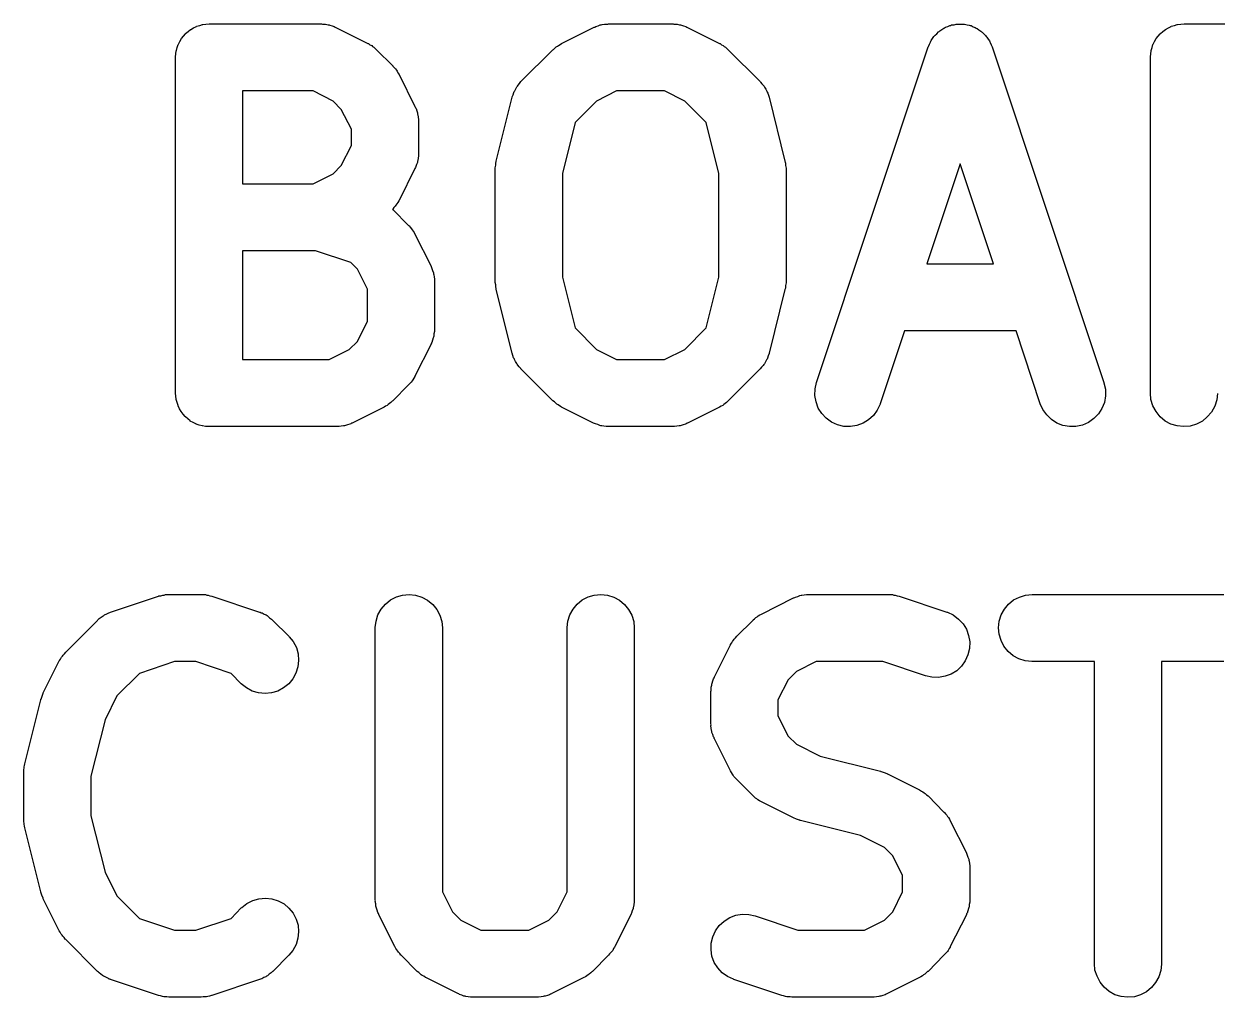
# Model space of a CAD drawing. Extents: x 74 to 212, y -170 to -83.
# Drawn here: x 200.1 to 205.43, y -109.75 to -105.4 of the extents above; entities that cross this region are included whole.
import ezdxf

# ---------------------------------------------------------------- set-up
doc = ezdxf.new("R2010")
doc.units = 0
doc.header["$MEASUREMENT"] = 0
doc.layers.add('BLACK', color=7, linetype='CONTINUOUS')

msp = doc.modelspace()

# ---------------------------------------------------------------- linework, layer by layer
at = {"layer": 'BLACK', "linetype": 'CONTINUOUS'}
for p, q in [((200.813, -105.459), (200.822, -105.448)), ((200.822, -105.447), (200.833, -105.438)), ((200.822, -105.448), (200.822, -105.447)), ((200.822, -105.447), (200.822, -105.447)), ((200.833, -105.438), (200.844, -105.429)), ((200.844, -105.429), (200.845, -105.429)), ((200.845, -105.429), (200.858, -105.422)), ((200.845, -105.429), (200.845, -105.429)), ((200.858, -105.422), (200.87, -105.416)), ((200.87, -105.416), (200.871, -105.415)), ((200.871, -105.415), (200.885, -105.411)), ((200.871, -105.415), (200.871, -105.415)), ((200.885, -105.411), (200.898, -105.407)), ((200.898, -105.407), (200.899, -105.407)), ((200.899, -105.407), (200.913, -105.406)), ((200.899, -105.407), (200.899, -105.407)), ((200.913, -105.406), (200.927, -105.404)), ((200.927, -105.404), (201.427, -105.404)), ((201.427, -105.404), (201.429, -105.404)), ((201.429, -105.404), (201.434, -105.405)), ((201.434, -105.405), (201.438, -105.405)), ((201.438, -105.405), (201.448, -105.406)), ((201.448, -105.406), (201.459, -105.408)), ((201.459, -105.408), (201.463, -105.409)), ((201.463, -105.409), (201.467, -105.41)), ((201.467, -105.41), (201.477, -105.413)), ((201.477, -105.413), (201.486, -105.416)), ((201.486, -105.416), (201.49, -105.419)), ((201.49, -105.419), (201.494, -105.42)), ((201.494, -105.42), (201.637, -105.492)), ((202.503, -105.492), (202.646, -105.42)), ((202.646, -105.42), (202.648, -105.419)), ((202.648, -105.419), (202.652, -105.418)), ((202.652, -105.418), (202.656, -105.416)), ((202.656, -105.416), (202.666, -105.413)), ((202.666, -105.413), (202.675, -105.409)), ((202.675, -105.409), (202.68, -105.408)), ((202.68, -105.408), (202.684, -105.407)), ((202.684, -105.407), (202.694, -105.406)), ((202.694, -105.406), (202.704, -105.405)), ((202.704, -105.405), (202.709, -105.405)), ((202.709, -105.405), (202.713, -105.404)), ((202.713, -105.404), (202.999, -105.404)), ((202.999, -105.404), (203.001, -105.404)), ((203.001, -105.404), (203.005, -105.405)), ((203.005, -105.405), (203.01, -105.405)), ((203.01, -105.405), (203.02, -105.406)), ((203.02, -105.406), (203.03, -105.408)), ((203.03, -105.408), (203.034, -105.409)), ((203.034, -105.409), (203.039, -105.41)), ((203.039, -105.41), (203.048, -105.413)), ((203.048, -105.413), (203.058, -105.416)), ((203.058, -105.416), (203.062, -105.419)), ((203.062, -105.419), (203.066, -105.42)), ((203.066, -105.42), (203.209, -105.492)), ((204.172, -105.455), (204.18, -105.448)), ((204.18, -105.448), (204.187, -105.44)), ((204.187, -105.44), (204.191, -105.438)), ((204.191, -105.438), (204.194, -105.435)), ((204.194, -105.435), (204.203, -105.429)), ((204.203, -105.429), (204.211, -105.423)), ((204.211, -105.423), (204.215, -105.422)), ((204.215, -105.422), (204.219, -105.419)), ((204.219, -105.419), (204.229, -105.416)), ((204.229, -105.416), (204.238, -105.412)), ((204.238, -105.412), (204.242, -105.411)), ((204.242, -105.411), (204.246, -105.409)), ((204.246, -105.409), (204.257, -105.408)), ((204.257, -105.408), (204.267, -105.405)), ((204.267, -105.405), (204.271, -105.405)), ((204.271, -105.405), (204.275, -105.405)), ((204.275, -105.405), (204.286, -105.405)), ((204.286, -105.405), (204.296, -105.405)), ((204.296, -105.405), (204.3, -105.405)), ((204.3, -105.405), (204.304, -105.406)), ((204.304, -105.406), (204.315, -105.408)), ((204.315, -105.408), (204.325, -105.41)), ((204.325, -105.41), (204.329, -105.411)), ((204.329, -105.411), (204.333, -105.412)), ((204.333, -105.412), (204.342, -105.417)), ((204.342, -105.417), (204.352, -105.42)), ((204.352, -105.42), (204.356, -105.423)), ((204.356, -105.423), (204.36, -105.424)), ((204.36, -105.424), (204.368, -105.43)), ((204.368, -105.43), (204.377, -105.436)), ((204.377, -105.436), (204.38, -105.439)), ((204.38, -105.439), (204.383, -105.441)), ((204.383, -105.441), (204.39, -105.449)), ((204.39, -105.449), (204.398, -105.456)), ((205.17, -105.459), (205.179, -105.448)), ((205.179, -105.448), (205.179, -105.447)), ((205.179, -105.447), (205.18, -105.447)), ((205.18, -105.447), (205.191, -105.438)), ((205.191, -105.438), (205.202, -105.429)), ((205.202, -105.429), (205.215, -105.422)), ((205.202, -105.429), (205.202, -105.429)), ((205.202, -105.429), (205.202, -105.429)), ((205.215, -105.422), (205.227, -105.416)), ((205.227, -105.416), (205.228, -105.415)), ((205.228, -105.415), (205.242, -105.411)), ((205.228, -105.415), (205.228, -105.415)), ((205.242, -105.411), (205.255, -105.407)), ((205.255, -105.407), (205.256, -105.407)), ((205.256, -105.407), (205.27, -105.406)), ((205.256, -105.407), (205.256, -105.407)), ((205.27, -105.406), (205.285, -105.404)), ((205.285, -105.404), (205.856, -105.404)), ((200.785, -105.51), (200.789, -105.496)), ((200.789, -105.496), (200.79, -105.495)), ((200.789, -105.496), (200.789, -105.496)), ((200.79, -105.495), (200.796, -105.483)), ((200.796, -105.483), (200.803, -105.47)), ((200.803, -105.47), (200.803, -105.47)), ((200.803, -105.47), (200.804, -105.47)), ((200.804, -105.47), (200.813, -105.459)), ((201.637, -105.492), (201.639, -105.492)), ((201.639, -105.492), (201.646, -105.497)), ((201.646, -105.497), (201.654, -105.501)), ((201.654, -105.501), (201.658, -105.505)), ((201.658, -105.505), (201.664, -105.508)), ((202.478, -105.507), (202.484, -105.504)), ((202.484, -105.504), (202.489, -105.5)), ((202.489, -105.5), (202.496, -105.496)), ((202.496, -105.496), (202.503, -105.492)), ((203.209, -105.492), (203.211, -105.492)), ((203.211, -105.492), (203.218, -105.497)), ((203.218, -105.497), (203.225, -105.501)), ((203.225, -105.501), (203.23, -105.505)), ((203.23, -105.505), (203.235, -105.508)), ((204.142, -105.507), (204.143, -105.505)), ((204.143, -105.505), (204.147, -105.495)), ((204.147, -105.495), (204.151, -105.486)), ((204.151, -105.486), (204.153, -105.482)), ((204.153, -105.482), (204.155, -105.478)), ((204.155, -105.478), (204.161, -105.47)), ((204.161, -105.47), (204.167, -105.461)), ((204.167, -105.461), (204.17, -105.458)), ((204.17, -105.458), (204.172, -105.455)), ((204.398, -105.456), (204.4, -105.46)), ((204.4, -105.46), (204.403, -105.463)), ((204.403, -105.463), (204.409, -105.472)), ((204.409, -105.472), (204.415, -105.48)), ((204.415, -105.48), (204.417, -105.484)), ((204.417, -105.484), (204.419, -105.488)), ((204.419, -105.488), (204.423, -105.497)), ((204.423, -105.497), (204.427, -105.507)), ((205.142, -105.51), (205.146, -105.496)), ((205.146, -105.496), (205.147, -105.495)), ((205.146, -105.496), (205.146, -105.496)), ((205.147, -105.495), (205.153, -105.483)), ((205.153, -105.483), (205.16, -105.47)), ((205.16, -105.47), (205.16, -105.47)), ((205.16, -105.47), (205.161, -105.47)), ((205.161, -105.47), (205.17, -105.459)), ((200.777, -105.552), (200.779, -105.538)), ((200.777, -105.553), (200.777, -105.552)), ((200.777, -105.554), (200.777, -105.553)), ((200.777, -105.553), (200.777, -105.553)), ((200.777, -105.553), (200.777, -105.553)), ((200.777, -107.054), (200.777, -105.554)), ((200.779, -105.538), (200.78, -105.524)), ((200.78, -105.524), (200.781, -105.524)), ((200.781, -105.523), (200.785, -105.51)), ((200.781, -105.524), (200.781, -105.523)), ((201.664, -105.508), (201.67, -105.514)), ((201.67, -105.514), (201.676, -105.52)), ((201.676, -105.52), (201.748, -105.591)), ((202.321, -105.662), (202.464, -105.52)), ((202.464, -105.52), (202.466, -105.518)), ((202.466, -105.518), (202.472, -105.513)), ((202.472, -105.513), (202.478, -105.507)), ((203.235, -105.508), (203.241, -105.514)), ((203.241, -105.514), (203.248, -105.52)), ((203.248, -105.52), (203.391, -105.662)), ((203.642, -107.007), (204.142, -105.507)), ((204.427, -105.507), (204.927, -107.007)), ((205.135, -105.552), (205.136, -105.538)), ((205.135, -105.553), (205.135, -105.552)), ((205.135, -105.554), (205.135, -105.553)), ((205.135, -105.553), (205.135, -105.553)), ((205.135, -105.553), (205.135, -105.553)), ((205.135, -107.054), (205.135, -105.554)), ((205.136, -105.538), (205.138, -105.524)), ((205.138, -105.523), (205.142, -105.51)), ((205.138, -105.524), (205.138, -105.523)), ((205.138, -105.524), (205.138, -105.524)), ((201.748, -105.591), (201.749, -105.593)), ((201.749, -105.593), (201.754, -105.599)), ((201.754, -105.599), (201.76, -105.605)), ((201.76, -105.605), (201.764, -105.611)), ((201.764, -105.611), (201.767, -105.615)), ((201.767, -105.615), (201.771, -105.623)), ((201.771, -105.623), (201.776, -105.63)), ((201.776, -105.63), (201.847, -105.773)), ((202.315, -105.67), (202.321, -105.662)), ((203.391, -105.662), (203.392, -105.664)), ((203.392, -105.664), (203.398, -105.672)), ((201.077, -105.704), (201.077, -106.119)), ((201.392, -105.704), (201.077, -105.704)), ((201.481, -105.749), (201.392, -105.704)), ((202.286, -105.721), (202.289, -105.711)), ((202.289, -105.711), (202.291, -105.707)), ((202.291, -105.707), (202.293, -105.703)), ((202.293, -105.703), (202.298, -105.694)), ((202.298, -105.694), (202.303, -105.685)), ((202.303, -105.685), (202.306, -105.682)), ((202.306, -105.682), (202.308, -105.678)), ((202.308, -105.678), (202.315, -105.67)), ((202.748, -105.704), (202.659, -105.749)), ((202.963, -105.704), (202.748, -105.704)), ((203.053, -105.749), (202.963, -105.704)), ((203.398, -105.672), (203.405, -105.679)), ((203.405, -105.679), (203.408, -105.683)), ((203.408, -105.683), (203.41, -105.687)), ((203.41, -105.687), (203.415, -105.696)), ((203.415, -105.696), (203.42, -105.705)), ((203.42, -105.705), (203.422, -105.709)), ((203.422, -105.709), (203.424, -105.713)), ((203.424, -105.713), (203.427, -105.723)), ((201.518, -105.786), (201.481, -105.749)), ((201.847, -105.773), (201.848, -105.775)), ((202.21, -106.018), (202.282, -105.732)), ((202.282, -105.73), (202.286, -105.721)), ((202.282, -105.732), (202.282, -105.73)), ((202.659, -105.749), (202.563, -105.845)), ((203.149, -105.845), (203.053, -105.749)), ((203.427, -105.723), (203.43, -105.732)), ((203.43, -105.732), (203.501, -106.018)), ((201.563, -105.875), (201.518, -105.786)), ((201.848, -105.775), (201.85, -105.779)), ((201.85, -105.779), (201.852, -105.783)), ((201.852, -105.783), (201.855, -105.793)), ((201.855, -105.793), (201.858, -105.802)), ((201.858, -105.802), (201.859, -105.807)), ((201.859, -105.807), (201.86, -105.811)), ((201.86, -105.811), (201.861, -105.821)), ((201.861, -105.821), (201.863, -105.831)), ((201.563, -105.947), (201.563, -105.875)), ((201.863, -105.831), (201.863, -105.836)), ((201.863, -105.836), (201.863, -105.84)), ((201.863, -105.84), (201.863, -105.983)), ((202.563, -105.845), (202.506, -106.073)), ((203.206, -106.073), (203.149, -105.845)), ((201.518, -106.037), (201.563, -105.947)), ((201.863, -105.983), (201.863, -105.985)), ((201.863, -105.985), (201.863, -105.989)), ((201.481, -106.074), (201.518, -106.037)), ((201.854, -106.032), (201.851, -106.042)), ((201.858, -106.023), (201.854, -106.032)), ((201.86, -106.014), (201.858, -106.018)), ((201.858, -106.018), (201.858, -106.023)), ((201.861, -106.004), (201.86, -106.014)), ((201.863, -105.994), (201.861, -106.004)), ((201.863, -105.989), (201.863, -105.994)), ((202.206, -106.047), (202.208, -106.035)), ((202.208, -106.035), (202.209, -106.023)), ((202.209, -106.023), (202.21, -106.021)), ((202.21, -106.021), (202.21, -106.018)), ((203.501, -106.018), (203.502, -106.02)), ((203.502, -106.02), (203.502, -106.023)), ((203.502, -106.023), (203.503, -106.025)), ((203.503, -106.025), (203.504, -106.037)), ((203.504, -106.037), (203.506, -106.049)), ((204.285, -106.029), (204.135, -106.476)), ((204.434, -106.476), (204.285, -106.029)), ((201.392, -106.119), (201.481, -106.074)), ((201.847, -106.05), (201.776, -106.193)), ((201.849, -106.046), (201.847, -106.05)), ((201.851, -106.042), (201.849, -106.046)), ((202.206, -106.05), (202.206, -106.047)), ((202.206, -106.052), (202.206, -106.05)), ((202.206, -106.054), (202.206, -106.052)), ((202.206, -106.554), (202.206, -106.054)), ((202.506, -106.073), (202.506, -106.536)), ((203.206, -106.536), (203.206, -106.073)), ((203.506, -106.049), (203.506, -106.052)), ((203.506, -106.052), (203.506, -106.054)), ((203.506, -106.054), (203.506, -106.554)), ((201.077, -106.119), (201.392, -106.119)), ((201.775, -106.195), (201.77, -106.202)), ((201.776, -106.193), (201.775, -106.195)), ((201.748, -106.232), (201.747, -106.233)), ((201.747, -106.233), (201.748, -106.234)), ((201.753, -106.225), (201.748, -106.232)), ((201.748, -106.234), (201.819, -106.305)), ((201.759, -106.219), (201.753, -106.225)), ((201.762, -106.214), (201.759, -106.219)), ((201.766, -106.209), (201.762, -106.214)), ((201.77, -106.202), (201.766, -106.209)), ((201.819, -106.305), (201.821, -106.307)), ((201.821, -106.307), (201.826, -106.313)), ((201.826, -106.313), (201.832, -106.32)), ((201.832, -106.32), (201.835, -106.325)), ((201.835, -106.325), (201.839, -106.33)), ((201.839, -106.33), (201.843, -106.337)), ((201.843, -106.337), (201.847, -106.344)), ((201.847, -106.344), (201.919, -106.487)), ((201.077, -106.419), (201.077, -106.904)), ((201.403, -106.419), (201.077, -106.419)), ((201.561, -106.471), (201.403, -106.419)), ((201.59, -106.5), (201.561, -106.471)), ((201.635, -106.59), (201.59, -106.5)), ((201.919, -106.487), (201.92, -106.489)), ((201.92, -106.489), (201.921, -106.493)), ((201.921, -106.493), (201.923, -106.497)), ((201.923, -106.497), (201.926, -106.507)), ((201.926, -106.507), (201.93, -106.517)), ((201.93, -106.517), (201.93, -106.521)), ((204.135, -106.476), (204.434, -106.476)), ((201.93, -106.521), (201.932, -106.525)), ((201.932, -106.525), (201.933, -106.535)), ((201.933, -106.535), (201.934, -106.545)), ((201.934, -106.545), (201.934, -106.55)), ((201.934, -106.55), (201.935, -106.554)), ((201.935, -106.554), (201.935, -106.769)), ((202.206, -106.557), (202.206, -106.554)), ((202.206, -106.56), (202.206, -106.557)), ((202.208, -106.571), (202.206, -106.56)), ((202.209, -106.583), (202.208, -106.571)), ((202.506, -106.536), (202.563, -106.763)), ((203.149, -106.763), (203.206, -106.536)), ((203.506, -106.562), (203.504, -106.574)), ((203.506, -106.554), (203.506, -106.556)), ((203.506, -106.556), (203.506, -106.559)), ((203.506, -106.559), (203.506, -106.562)), ((201.635, -106.733), (201.635, -106.59)), ((202.21, -106.586), (202.209, -106.583)), ((202.21, -106.589), (202.21, -106.586)), ((202.21, -106.591), (202.21, -106.589)), ((202.282, -106.876), (202.21, -106.591)), ((203.501, -106.591), (203.43, -106.876)), ((203.502, -106.588), (203.501, -106.591)), ((203.503, -106.585), (203.502, -106.588)), ((203.504, -106.574), (203.503, -106.585)), ((201.59, -106.823), (201.635, -106.733)), ((201.934, -106.779), (201.932, -106.79)), ((201.935, -106.771), (201.934, -106.775)), ((201.934, -106.775), (201.934, -106.779)), ((201.935, -106.769), (201.935, -106.771)), ((202.563, -106.763), (202.659, -106.86)), ((203.053, -106.86), (203.149, -106.763)), ((204.035, -106.776), (203.927, -107.102)), ((204.534, -106.776), (204.035, -106.776)), ((204.642, -107.102), (204.534, -106.776)), ((201.553, -106.86), (201.59, -106.823)), ((201.919, -106.836), (201.847, -106.978)), ((201.92, -106.832), (201.919, -106.836)), ((201.922, -106.828), (201.92, -106.832)), ((201.925, -106.818), (201.922, -106.828)), ((201.929, -106.808), (201.925, -106.818)), ((201.93, -106.804), (201.929, -106.808)), ((201.931, -106.8), (201.93, -106.804)), ((201.932, -106.79), (201.931, -106.8)), ((201.463, -106.904), (201.553, -106.86)), ((202.285, -106.886), (202.282, -106.876)), ((202.288, -106.896), (202.285, -106.886)), ((202.659, -106.86), (202.748, -106.904)), ((202.963, -106.904), (203.053, -106.86)), ((203.426, -106.888), (203.423, -106.898)), ((203.43, -106.878), (203.426, -106.888)), ((203.43, -106.876), (203.43, -106.878)), ((201.077, -106.904), (201.463, -106.904)), ((202.29, -106.9), (202.288, -106.896)), ((202.292, -106.904), (202.29, -106.9)), ((202.297, -106.913), (202.292, -106.904)), ((202.302, -106.922), (202.297, -106.913)), ((202.304, -106.925), (202.302, -106.922)), ((202.307, -106.929), (202.304, -106.925)), ((202.313, -106.937), (202.307, -106.929)), ((202.32, -106.945), (202.313, -106.937)), ((202.321, -106.946), (202.32, -106.945)), ((202.464, -107.089), (202.321, -106.946)), ((202.748, -106.904), (202.963, -106.904)), ((203.391, -106.946), (203.248, -107.089)), ((203.397, -106.938), (203.391, -106.946)), ((203.404, -106.931), (203.397, -106.938)), ((203.406, -106.927), (203.404, -106.931)), ((203.409, -106.923), (203.406, -106.927)), ((203.414, -106.914), (203.409, -106.923)), ((203.419, -106.906), (203.414, -106.914)), ((203.421, -106.902), (203.419, -106.906)), ((203.423, -106.898), (203.421, -106.902)), ((201.834, -107), (201.83, -107.005)), ((201.838, -106.995), (201.834, -107)), ((201.842, -106.987), (201.838, -106.995)), ((201.846, -106.98), (201.842, -106.987)), ((201.847, -106.978), (201.846, -106.98)), ((201.819, -107.017), (201.748, -107.089)), ((201.825, -107.011), (201.819, -107.017)), ((201.83, -107.005), (201.825, -107.011)), ((203.635, -107.065), (203.636, -107.035)), ((203.636, -107.035), (203.642, -107.007)), ((204.927, -107.007), (204.927, -107.009)), ((204.927, -107.009), (204.934, -107.037)), ((204.934, -107.037), (204.934, -107.067)), ((200.779, -107.068), (200.777, -107.054)), ((200.78, -107.082), (200.779, -107.068)), ((200.78, -107.083), (200.78, -107.082)), ((200.784, -107.097), (200.78, -107.083)), ((200.78, -107.083), (200.78, -107.083)), ((200.788, -107.11), (200.784, -107.097)), ((201.728, -107.105), (201.723, -107.109)), ((201.734, -107.101), (201.728, -107.105)), ((201.74, -107.096), (201.734, -107.101)), ((201.746, -107.09), (201.74, -107.096)), ((201.748, -107.089), (201.746, -107.09)), ((202.471, -107.094), (202.464, -107.089)), ((202.477, -107.1), (202.471, -107.094)), ((202.482, -107.104), (202.477, -107.1)), ((202.487, -107.107), (202.482, -107.104)), ((203.228, -107.105), (203.223, -107.109)), ((203.234, -107.101), (203.228, -107.105)), ((203.24, -107.096), (203.234, -107.101)), ((203.246, -107.09), (203.24, -107.096)), ((203.248, -107.089), (203.246, -107.09)), ((203.64, -107.093), (203.635, -107.065)), ((203.65, -107.121), (203.64, -107.093)), ((203.926, -107.104), (203.914, -107.13)), ((203.927, -107.102), (203.926, -107.104)), ((204.654, -107.128), (204.642, -107.102)), ((204.929, -107.096), (204.918, -107.123)), ((204.934, -107.067), (204.929, -107.096)), ((205.137, -107.083), (205.135, -107.054)), ((205.146, -107.111), (205.137, -107.083)), ((205.431, -107.085), (205.422, -107.113)), ((205.435, -107.056), (205.431, -107.085)), ((200.789, -107.111), (200.788, -107.11)), ((200.795, -107.124), (200.789, -107.111)), ((200.789, -107.111), (200.789, -107.111)), ((200.802, -107.136), (200.795, -107.124)), ((200.802, -107.137), (200.802, -107.136)), ((200.811, -107.148), (200.802, -107.137)), ((200.802, -107.137), (200.802, -107.137)), ((200.82, -107.159), (200.811, -107.148)), ((200.821, -107.16), (200.82, -107.159)), ((200.832, -107.169), (200.821, -107.16)), ((200.821, -107.16), (200.821, -107.16)), ((201.709, -107.117), (201.566, -107.188)), ((201.716, -107.113), (201.709, -107.117)), ((201.723, -107.109), (201.716, -107.113)), ((202.494, -107.111), (202.487, -107.107)), ((202.501, -107.116), (202.494, -107.111)), ((202.503, -107.117), (202.501, -107.116)), ((202.646, -107.188), (202.503, -107.117)), ((203.209, -107.117), (203.066, -107.188)), ((203.216, -107.113), (203.209, -107.117)), ((203.223, -107.109), (203.216, -107.113)), ((203.666, -107.146), (203.65, -107.121)), ((203.686, -107.167), (203.666, -107.146)), ((203.897, -107.154), (203.875, -107.174)), ((203.914, -107.13), (203.897, -107.154)), ((204.671, -107.152), (204.654, -107.128)), ((204.692, -107.173), (204.671, -107.152)), ((204.902, -107.147), (204.882, -107.168)), ((204.918, -107.123), (204.902, -107.147)), ((205.16, -107.137), (205.146, -107.111)), ((205.178, -107.16), (205.16, -107.137)), ((205.201, -107.179), (205.178, -107.16)), ((205.408, -107.139), (205.389, -107.161)), ((205.422, -107.113), (205.408, -107.139)), ((200.843, -107.178), (200.832, -107.169)), ((200.843, -107.179), (200.843, -107.178)), ((200.843, -107.178), (200.843, -107.178)), ((200.856, -107.185), (200.843, -107.179)), ((200.868, -107.192), (200.856, -107.185)), ((200.869, -107.192), (200.868, -107.192)), ((200.869, -107.193), (200.869, -107.192)), ((200.883, -107.197), (200.869, -107.193)), ((200.896, -107.201), (200.883, -107.197)), ((200.897, -107.201), (200.896, -107.201)), ((200.911, -107.203), (200.897, -107.201)), ((200.897, -107.201), (200.897, -107.201)), ((200.925, -107.204), (200.911, -107.203)), ((200.926, -107.204), (200.925, -107.204)), ((200.927, -107.204), (200.926, -107.204)), ((200.926, -107.204), (200.926, -107.204)), ((200.926, -107.204), (200.926, -107.204)), ((201.499, -107.204), (200.927, -107.204)), ((201.503, -107.204), (201.499, -107.204)), ((201.508, -107.204), (201.503, -107.204)), ((201.518, -107.202), (201.508, -107.204)), ((201.528, -107.201), (201.518, -107.202)), ((201.532, -107.2), (201.528, -107.201)), ((201.537, -107.199), (201.532, -107.2)), ((201.546, -107.196), (201.537, -107.199)), ((201.556, -107.193), (201.546, -107.196)), ((201.56, -107.191), (201.556, -107.193)), ((201.564, -107.189), (201.56, -107.191)), ((201.566, -107.188), (201.564, -107.189)), ((202.65, -107.19), (202.646, -107.188)), ((202.654, -107.192), (202.65, -107.19)), ((202.664, -107.195), (202.654, -107.192)), ((202.673, -107.199), (202.664, -107.195)), ((202.678, -107.2), (202.673, -107.199)), ((202.682, -107.201), (202.678, -107.2)), ((202.692, -107.202), (202.682, -107.201)), ((202.702, -107.204), (202.692, -107.202)), ((202.707, -107.204), (202.702, -107.204)), ((202.711, -107.204), (202.707, -107.204)), ((202.713, -107.204), (202.711, -107.204)), ((202.999, -107.204), (202.713, -107.204)), ((203.003, -107.204), (202.999, -107.204)), ((203.008, -107.204), (203.003, -107.204)), ((203.018, -107.202), (203.008, -107.204)), ((203.028, -107.201), (203.018, -107.202)), ((203.032, -107.2), (203.028, -107.201)), ((203.037, -107.199), (203.032, -107.2)), ((203.046, -107.196), (203.037, -107.199)), ((203.056, -107.193), (203.046, -107.196)), ((203.06, -107.191), (203.056, -107.193)), ((203.064, -107.189), (203.06, -107.191)), ((203.066, -107.188), (203.064, -107.189)), ((203.709, -107.184), (203.686, -107.167)), ((203.736, -107.196), (203.709, -107.184)), ((203.765, -107.203), (203.736, -107.196)), ((203.794, -107.204), (203.765, -107.203)), ((203.823, -107.199), (203.794, -107.204)), ((203.85, -107.189), (203.823, -107.199)), ((203.875, -107.174), (203.85, -107.189)), ((204.717, -107.188), (204.692, -107.173)), ((204.744, -107.199), (204.717, -107.188)), ((204.773, -107.204), (204.744, -107.199)), ((204.802, -107.203), (204.773, -107.204)), ((204.831, -107.197), (204.802, -107.203)), ((204.858, -107.185), (204.831, -107.197)), ((204.882, -107.168), (204.858, -107.185)), ((205.226, -107.193), (205.201, -107.179)), ((205.254, -107.201), (205.226, -107.193)), ((205.283, -107.204), (205.254, -107.201)), ((205.313, -107.202), (205.283, -107.204)), ((205.341, -107.193), (205.313, -107.202)), ((205.367, -107.18), (205.341, -107.193)), ((205.389, -107.161), (205.367, -107.18)), ((200.703, -107.961), (200.712, -107.96)), ((200.712, -107.96), (200.72, -107.957)), ((200.72, -107.957), (200.726, -107.957)), ((200.726, -107.957), (200.732, -107.955)), ((200.732, -107.955), (200.74, -107.955)), ((200.74, -107.955), (200.749, -107.954)), ((200.749, -107.954), (200.892, -107.954)), ((200.892, -107.954), (200.894, -107.954)), ((200.894, -107.954), (200.902, -107.955)), ((200.902, -107.955), (200.911, -107.955)), ((200.911, -107.955), (200.917, -107.957)), ((200.917, -107.957), (200.923, -107.958)), ((200.923, -107.958), (200.931, -107.96)), ((200.931, -107.96), (200.939, -107.962)), ((201.764, -107.965), (201.792, -107.957)), ((201.792, -107.957), (201.821, -107.954)), ((201.821, -107.954), (201.85, -107.957)), ((201.85, -107.957), (201.878, -107.966)), ((202.621, -107.965), (202.649, -107.957)), ((202.649, -107.957), (202.678, -107.954)), ((202.678, -107.954), (202.708, -107.957)), ((202.708, -107.957), (202.736, -107.966)), ((203.559, -107.963), (203.568, -107.959)), ((203.568, -107.959), (203.573, -107.958)), ((203.573, -107.958), (203.577, -107.957)), ((203.577, -107.957), (203.587, -107.956)), ((203.587, -107.956), (203.597, -107.955)), ((203.597, -107.955), (203.602, -107.955)), ((203.602, -107.955), (203.606, -107.954)), ((203.606, -107.954), (203.963, -107.954)), ((203.963, -107.954), (203.965, -107.954)), ((203.965, -107.954), (203.974, -107.955)), ((203.974, -107.955), (203.982, -107.955)), ((203.982, -107.955), (203.988, -107.957)), ((203.988, -107.957), (203.994, -107.958)), ((203.994, -107.958), (204.002, -107.96)), ((204.002, -107.96), (204.011, -107.962)), ((204.549, -107.966), (204.577, -107.957)), ((204.577, -107.957), (204.606, -107.954)), ((204.606, -107.954), (205.463, -107.954)), ((200.487, -108.033), (200.701, -107.962)), ((200.701, -107.962), (200.703, -107.961)), ((200.939, -107.962), (201.153, -108.033)), ((201.696, -108.02), (201.715, -107.997)), ((201.715, -107.997), (201.738, -107.979)), ((201.738, -107.979), (201.764, -107.965)), ((201.878, -107.966), (201.904, -107.98)), ((201.904, -107.98), (201.927, -107.999)), ((201.927, -107.999), (201.945, -108.021)), ((202.554, -108.02), (202.572, -107.997)), ((202.572, -107.997), (202.595, -107.979)), ((202.595, -107.979), (202.621, -107.965)), ((202.736, -107.966), (202.761, -107.98)), ((202.761, -107.98), (202.784, -107.999)), ((202.784, -107.999), (202.802, -108.021)), ((203.396, -108.042), (203.539, -107.97)), ((203.539, -107.97), (203.541, -107.969)), ((203.541, -107.969), (203.545, -107.968)), ((203.545, -107.968), (203.549, -107.966)), ((203.549, -107.966), (203.559, -107.963)), ((204.011, -107.962), (204.225, -108.033)), ((204.482, -108.02), (204.5, -107.998)), ((204.5, -107.998), (204.523, -107.979)), ((204.523, -107.979), (204.549, -107.966)), ((200.43, -108.068), (200.433, -108.065)), ((200.433, -108.065), (200.436, -108.062)), ((200.436, -108.062), (200.445, -108.056)), ((200.445, -108.056), (200.453, -108.05)), ((200.453, -108.05), (200.457, -108.048)), ((200.457, -108.048), (200.46, -108.045)), ((200.46, -108.045), (200.47, -108.041)), ((200.47, -108.041), (200.479, -108.036)), ((200.479, -108.036), (200.483, -108.035)), ((200.483, -108.035), (200.487, -108.033)), ((201.153, -108.033), (201.155, -108.034)), ((201.155, -108.034), (201.159, -108.036)), ((201.159, -108.036), (201.164, -108.037)), ((201.164, -108.037), (201.173, -108.042)), ((201.173, -108.042), (201.182, -108.046)), ((201.182, -108.046), (201.186, -108.049)), ((201.186, -108.049), (201.189, -108.051)), ((201.189, -108.051), (201.197, -108.058)), ((201.197, -108.058), (201.206, -108.064)), ((201.206, -108.064), (201.209, -108.067)), ((201.674, -108.073), (201.682, -108.045)), ((201.682, -108.045), (201.696, -108.02)), ((201.945, -108.021), (201.959, -108.047)), ((201.959, -108.047), (201.967, -108.075)), ((202.531, -108.073), (202.54, -108.045)), ((202.54, -108.045), (202.554, -108.02)), ((202.802, -108.021), (202.816, -108.047)), ((202.816, -108.047), (202.825, -108.075)), ((203.359, -108.068), (203.365, -108.063)), ((203.365, -108.063), (203.371, -108.057)), ((203.371, -108.057), (203.377, -108.054)), ((203.377, -108.054), (203.381, -108.05)), ((203.381, -108.05), (203.389, -108.046)), ((203.389, -108.046), (203.396, -108.042)), ((204.225, -108.033), (204.227, -108.034)), ((204.227, -108.034), (204.253, -108.046)), ((204.253, -108.046), (204.277, -108.064)), ((204.277, -108.064), (204.297, -108.085)), ((204.459, -108.074), (204.468, -108.046)), ((204.468, -108.046), (204.482, -108.02)), ((200.286, -108.212), (200.428, -108.07)), ((200.428, -108.07), (200.43, -108.068)), ((201.209, -108.067), (201.212, -108.07)), ((201.212, -108.07), (201.283, -108.141)), ((201.67, -108.102), (201.674, -108.073)), ((201.67, -108.104), (201.67, -108.102)), ((201.67, -109.319), (201.67, -108.104)), ((201.967, -108.075), (201.97, -108.104)), ((201.97, -108.104), (201.97, -109.283)), ((202.527, -108.102), (202.531, -108.073)), ((202.527, -108.104), (202.527, -108.102)), ((202.527, -109.283), (202.527, -108.104)), ((202.825, -108.075), (202.827, -108.104)), ((202.827, -108.104), (202.827, -109.319)), ((203.286, -108.141), (203.357, -108.07)), ((203.357, -108.07), (203.359, -108.068)), ((204.297, -108.085), (204.312, -108.11)), ((204.312, -108.11), (204.322, -108.137)), ((204.456, -108.103), (204.459, -108.074)), ((204.459, -108.132), (204.456, -108.103)), ((201.283, -108.141), (201.285, -108.143)), ((201.285, -108.143), (201.303, -108.165)), ((201.303, -108.165), (201.317, -108.191)), ((203.258, -108.178), (203.263, -108.171)), ((203.263, -108.171), (203.267, -108.164)), ((203.267, -108.164), (203.271, -108.159)), ((203.271, -108.159), (203.274, -108.154)), ((203.274, -108.154), (203.28, -108.148)), ((203.28, -108.148), (203.286, -108.141)), ((204.322, -108.137), (204.327, -108.166)), ((204.327, -108.166), (204.326, -108.196)), ((204.467, -108.16), (204.459, -108.132)), ((204.48, -108.186), (204.467, -108.16)), ((200.271, -108.23), (200.274, -108.225)), ((200.274, -108.225), (200.28, -108.219)), ((200.28, -108.219), (200.286, -108.212)), ((201.317, -108.191), (201.325, -108.22)), ((201.325, -108.22), (201.327, -108.249)), ((203.186, -108.323), (203.257, -108.18)), ((203.257, -108.18), (203.258, -108.178)), ((204.319, -108.224), (204.307, -108.251)), ((204.326, -108.196), (204.319, -108.224)), ((204.499, -108.209), (204.48, -108.186)), ((204.521, -108.228), (204.499, -108.209)), ((200.186, -108.394), (200.257, -108.251)), ((200.257, -108.251), (200.258, -108.25)), ((200.258, -108.25), (200.263, -108.243)), ((200.263, -108.243), (200.267, -108.235)), ((200.267, -108.235), (200.271, -108.23)), ((200.773, -108.254), (200.616, -108.307)), ((200.867, -108.254), (200.773, -108.254)), ((201.025, -108.307), (200.867, -108.254)), ((201.324, -108.278), (201.315, -108.306)), ((201.327, -108.249), (201.324, -108.278)), ((203.641, -108.254), (203.552, -108.299)), ((203.939, -108.254), (203.641, -108.254)), ((204.13, -108.318), (203.939, -108.254)), ((204.29, -108.275), (204.269, -108.295)), ((204.307, -108.251), (204.29, -108.275)), ((204.547, -108.242), (204.521, -108.228)), ((204.575, -108.251), (204.547, -108.242)), ((204.604, -108.254), (204.575, -108.251)), ((204.606, -108.254), (204.604, -108.254)), ((204.885, -108.254), (204.606, -108.254)), ((204.885, -109.604), (204.885, -108.254)), ((205.463, -108.254), (205.185, -108.254)), ((205.185, -108.254), (205.185, -109.604)), ((200.616, -108.307), (200.515, -108.407)), ((201.071, -108.353), (201.025, -108.307)), ((201.301, -108.331), (201.283, -108.354)), ((201.315, -108.306), (201.301, -108.331)), ((203.179, -108.341), (203.182, -108.331)), ((203.182, -108.331), (203.184, -108.327)), ((203.184, -108.327), (203.186, -108.323)), ((203.552, -108.299), (203.515, -108.336)), ((204.158, -108.324), (204.13, -108.318)), ((204.188, -108.325), (204.158, -108.324)), ((204.217, -108.32), (204.188, -108.325)), ((204.244, -108.31), (204.217, -108.32)), ((204.269, -108.295), (204.244, -108.31)), ((201.094, -108.372), (201.071, -108.353)), ((201.12, -108.386), (201.094, -108.372)), ((201.148, -108.394), (201.12, -108.386)), ((201.234, -108.386), (201.206, -108.394)), ((201.26, -108.372), (201.234, -108.386)), ((201.283, -108.354), (201.26, -108.372)), ((203.17, -108.388), (203.171, -108.383)), ((203.171, -108.379), (203.172, -108.369)), ((203.171, -108.383), (203.171, -108.379)), ((203.172, -108.369), (203.174, -108.359)), ((203.174, -108.359), (203.175, -108.355)), ((203.175, -108.355), (203.176, -108.35)), ((203.176, -108.35), (203.179, -108.341)), ((203.515, -108.336), (203.47, -108.425)), ((200.103, -108.711), (200.175, -108.425)), ((200.175, -108.423), (200.175, -108.422)), ((200.175, -108.422), (200.176, -108.422)), ((200.175, -108.425), (200.175, -108.423)), ((200.176, -108.422), (200.181, -108.409)), ((200.181, -108.409), (200.185, -108.396)), ((200.185, -108.396), (200.186, -108.395)), ((200.186, -108.395), (200.186, -108.394)), ((200.515, -108.407), (200.462, -108.514)), ((201.177, -108.397), (201.148, -108.394)), ((201.206, -108.394), (201.177, -108.397)), ((203.17, -108.39), (203.17, -108.388)), ((203.17, -108.533), (203.17, -108.39)), ((203.47, -108.425), (203.47, -108.497)), ((200.462, -108.514), (200.399, -108.766)), ((203.171, -108.537), (203.17, -108.533)), ((203.17, -108.542), (203.171, -108.537)), ((203.172, -108.552), (203.17, -108.542)), ((203.47, -108.497), (203.515, -108.587)), ((203.173, -108.562), (203.172, -108.552)), ((203.174, -108.566), (203.173, -108.562)), ((203.175, -108.571), (203.174, -108.566)), ((203.179, -108.58), (203.175, -108.571)), ((203.182, -108.59), (203.179, -108.58)), ((203.184, -108.594), (203.182, -108.59)), ((203.185, -108.598), (203.184, -108.594)), ((203.186, -108.6), (203.185, -108.598)), ((203.257, -108.743), (203.186, -108.6)), ((203.515, -108.587), (203.552, -108.624)), ((203.552, -108.624), (203.658, -108.677)), ((203.658, -108.677), (203.928, -108.744)), ((200.099, -108.74), (200.101, -108.728)), ((200.099, -108.742), (200.099, -108.74)), ((200.099, -108.745), (200.099, -108.742)), ((200.099, -108.747), (200.099, -108.745)), ((200.099, -108.961), (200.099, -108.747)), ((200.101, -108.728), (200.102, -108.716)), ((200.102, -108.716), (200.103, -108.713)), ((200.103, -108.713), (200.103, -108.711)), ((203.262, -108.75), (203.257, -108.743)), ((203.266, -108.757), (203.262, -108.75)), ((203.27, -108.762), (203.266, -108.757)), ((203.928, -108.744), (203.93, -108.745)), ((203.93, -108.745), (203.931, -108.745)), ((203.931, -108.745), (203.931, -108.745)), ((203.931, -108.745), (203.944, -108.75)), ((203.944, -108.75), (203.957, -108.755)), ((203.957, -108.755), (203.958, -108.756)), ((203.958, -108.756), (203.959, -108.756)), ((203.959, -108.756), (204.102, -108.827)), ((200.399, -108.766), (200.399, -108.943)), ((203.273, -108.768), (203.27, -108.762)), ((203.279, -108.774), (203.273, -108.768)), ((203.284, -108.78), (203.279, -108.774)), ((203.286, -108.782), (203.284, -108.78)), ((203.357, -108.853), (203.286, -108.782)), ((203.364, -108.859), (203.357, -108.853)), ((203.37, -108.864), (203.364, -108.859)), ((203.375, -108.868), (203.37, -108.864)), ((204.102, -108.827), (204.103, -108.828)), ((204.103, -108.828), (204.111, -108.833)), ((204.111, -108.833), (204.118, -108.837)), ((204.118, -108.837), (204.123, -108.841)), ((204.123, -108.841), (204.128, -108.844)), ((204.128, -108.844), (204.134, -108.85)), ((204.134, -108.85), (204.141, -108.855)), ((204.141, -108.855), (204.212, -108.927)), ((203.38, -108.872), (203.375, -108.868)), ((203.387, -108.876), (203.38, -108.872)), ((203.394, -108.88), (203.387, -108.876)), ((203.396, -108.881), (203.394, -108.88)), ((203.539, -108.953), (203.396, -108.881)), ((200.099, -108.964), (200.099, -108.961)), ((200.099, -108.967), (200.099, -108.964)), ((200.1, -108.979), (200.099, -108.967)), ((200.399, -108.943), (200.462, -109.195)), ((203.54, -108.953), (203.539, -108.953)), ((203.553, -108.958), (203.54, -108.953)), ((203.54, -108.953), (203.54, -108.953)), ((203.566, -108.963), (203.553, -108.958)), ((203.567, -108.963), (203.566, -108.963)), ((203.568, -108.964), (203.567, -108.963)), ((203.57, -108.964), (203.568, -108.964)), ((203.839, -109.031), (203.57, -108.964)), ((204.212, -108.927), (204.213, -108.928)), ((204.213, -108.928), (204.219, -108.935)), ((204.219, -108.935), (204.225, -108.941)), ((204.225, -108.941), (204.228, -108.946)), ((204.228, -108.946), (204.232, -108.951)), ((204.232, -108.951), (204.236, -108.959)), ((204.236, -108.959), (204.24, -108.966)), ((204.24, -108.966), (204.312, -109.109)), ((200.102, -108.991), (200.1, -108.979)), ((200.102, -108.993), (200.102, -108.991)), ((200.103, -108.996), (200.102, -108.993)), ((200.103, -108.998), (200.103, -108.996)), ((200.175, -109.283), (200.103, -108.998)), ((203.946, -109.085), (203.839, -109.031)), ((203.983, -109.122), (203.946, -109.085)), ((204.027, -109.211), (203.983, -109.122)), ((204.312, -109.109), (204.312, -109.11)), ((204.312, -109.11), (204.314, -109.115)), ((204.314, -109.115), (204.316, -109.119)), ((204.316, -109.119), (204.319, -109.128)), ((204.319, -109.128), (204.323, -109.138)), ((204.323, -109.138), (204.323, -109.142)), ((204.323, -109.142), (204.325, -109.147)), ((204.325, -109.147), (204.326, -109.157)), ((204.326, -109.157), (204.327, -109.167)), ((204.327, -109.167), (204.327, -109.171)), ((204.327, -109.171), (204.327, -109.176)), ((204.327, -109.176), (204.327, -109.319)), ((200.462, -109.195), (200.515, -109.301)), ((204.027, -109.283), (204.027, -109.211)), ((200.175, -109.284), (200.175, -109.283)), ((200.175, -109.285), (200.175, -109.284)), ((200.18, -109.298), (200.175, -109.285)), ((201.97, -109.283), (202.015, -109.373)), ((202.483, -109.373), (202.527, -109.283)), ((203.983, -109.373), (204.027, -109.283)), ((200.185, -109.311), (200.18, -109.298)), ((200.185, -109.312), (200.185, -109.311)), ((200.186, -109.314), (200.185, -109.312)), ((200.185, -109.312), (200.185, -109.312)), ((200.257, -109.457), (200.186, -109.314)), ((200.515, -109.301), (200.616, -109.402)), ((201.073, -109.354), (201.096, -109.336)), ((201.096, -109.336), (201.122, -109.322)), ((201.122, -109.322), (201.15, -109.314)), ((201.15, -109.314), (201.179, -109.311)), ((201.179, -109.311), (201.208, -109.315)), ((201.208, -109.315), (201.236, -109.323)), ((201.236, -109.323), (201.262, -109.337)), ((201.262, -109.337), (201.284, -109.356)), ((201.671, -109.323), (201.67, -109.319)), ((201.67, -109.327), (201.671, -109.323)), ((201.672, -109.337), (201.67, -109.327)), ((201.673, -109.348), (201.672, -109.337)), ((202.825, -109.34), (202.824, -109.35)), ((202.827, -109.329), (202.825, -109.34)), ((202.827, -109.319), (202.827, -109.321)), ((202.827, -109.321), (202.827, -109.325)), ((202.827, -109.325), (202.827, -109.329)), ((204.325, -109.34), (204.324, -109.35)), ((204.327, -109.329), (204.325, -109.34)), ((204.327, -109.319), (204.327, -109.321)), ((204.327, -109.321), (204.327, -109.325)), ((204.327, -109.325), (204.327, -109.329)), ((201.025, -109.402), (201.071, -109.355)), ((201.071, -109.355), (201.073, -109.354)), ((201.284, -109.356), (201.303, -109.379)), ((201.303, -109.379), (201.316, -109.405)), ((201.674, -109.352), (201.673, -109.348)), ((201.675, -109.356), (201.674, -109.352)), ((201.679, -109.366), (201.675, -109.356)), ((201.682, -109.376), (201.679, -109.366)), ((201.684, -109.38), (201.682, -109.376)), ((201.685, -109.384), (201.684, -109.38)), ((201.686, -109.386), (201.685, -109.384)), ((201.757, -109.528), (201.686, -109.386)), ((202.015, -109.373), (202.052, -109.41)), ((202.446, -109.41), (202.483, -109.373)), ((202.812, -109.386), (202.74, -109.528)), ((202.813, -109.382), (202.812, -109.386)), ((202.815, -109.378), (202.813, -109.382)), ((202.818, -109.368), (202.815, -109.378)), ((202.822, -109.358), (202.818, -109.368)), ((202.823, -109.354), (202.822, -109.358)), ((202.824, -109.35), (202.823, -109.354)), ((203.229, -109.414), (203.254, -109.398)), ((203.254, -109.398), (203.281, -109.388)), ((203.281, -109.388), (203.31, -109.383)), ((203.31, -109.383), (203.339, -109.384)), ((203.339, -109.384), (203.368, -109.391)), ((203.368, -109.391), (203.559, -109.454)), ((203.946, -109.41), (203.983, -109.373)), ((204.312, -109.386), (204.24, -109.528)), ((204.313, -109.382), (204.312, -109.386)), ((204.315, -109.378), (204.313, -109.382)), ((204.318, -109.368), (204.315, -109.378)), ((204.322, -109.358), (204.318, -109.368)), ((204.323, -109.354), (204.322, -109.358)), ((204.324, -109.35), (204.323, -109.354)), ((200.616, -109.402), (200.773, -109.454)), ((200.867, -109.454), (201.025, -109.402)), ((201.316, -109.405), (201.325, -109.433)), ((201.325, -109.433), (201.327, -109.462)), ((202.052, -109.41), (202.141, -109.454)), ((202.356, -109.454), (202.446, -109.41)), ((203.19, -109.458), (203.207, -109.434)), ((203.207, -109.434), (203.229, -109.414)), ((203.856, -109.454), (203.946, -109.41)), ((200.262, -109.464), (200.257, -109.457)), ((200.266, -109.472), (200.262, -109.464)), ((200.27, -109.477), (200.266, -109.472)), ((200.273, -109.482), (200.27, -109.477)), ((200.279, -109.488), (200.273, -109.482)), ((200.284, -109.495), (200.279, -109.488)), ((200.286, -109.496), (200.284, -109.495)), ((200.428, -109.639), (200.286, -109.496)), ((200.773, -109.454), (200.867, -109.454)), ((201.324, -109.491), (201.316, -109.519)), ((201.327, -109.462), (201.324, -109.491)), ((202.141, -109.454), (202.356, -109.454)), ((203.172, -109.513), (203.178, -109.484)), ((203.178, -109.484), (203.19, -109.458)), ((203.559, -109.454), (203.856, -109.454)), ((201.302, -109.545), (201.283, -109.567)), ((201.316, -109.519), (201.302, -109.545)), ((201.762, -109.536), (201.757, -109.528)), ((201.766, -109.543), (201.762, -109.536)), ((201.77, -109.548), (201.766, -109.543)), ((201.773, -109.553), (201.77, -109.548)), ((201.779, -109.559), (201.773, -109.553)), ((201.784, -109.566), (201.779, -109.559)), ((202.723, -109.555), (202.717, -109.561)), ((202.727, -109.55), (202.723, -109.555)), ((202.731, -109.545), (202.727, -109.55)), ((202.735, -109.537), (202.731, -109.545)), ((202.739, -109.53), (202.735, -109.537)), ((202.74, -109.528), (202.739, -109.53)), ((203.171, -109.542), (203.172, -109.513)), ((203.175, -109.571), (203.171, -109.542)), ((204.223, -109.555), (204.217, -109.561)), ((204.227, -109.55), (204.223, -109.555)), ((204.231, -109.545), (204.227, -109.55)), ((204.235, -109.537), (204.231, -109.545)), ((204.239, -109.53), (204.235, -109.537)), ((204.24, -109.528), (204.239, -109.53)), ((201.283, -109.567), (201.212, -109.639)), ((201.786, -109.567), (201.784, -109.566)), ((201.857, -109.639), (201.786, -109.567)), ((202.712, -109.567), (202.641, -109.639)), ((202.717, -109.561), (202.712, -109.567)), ((203.185, -109.599), (203.175, -109.571)), ((203.201, -109.623), (203.185, -109.599)), ((204.212, -109.567), (204.141, -109.639)), ((204.217, -109.561), (204.212, -109.567)), ((204.887, -109.633), (204.885, -109.604)), ((205.185, -109.606), (205.181, -109.635)), ((205.185, -109.604), (205.185, -109.606)), ((200.432, -109.642), (200.428, -109.639)), ((200.435, -109.645), (200.432, -109.642)), ((200.443, -109.651), (200.435, -109.645)), ((200.451, -109.657), (200.443, -109.651)), ((200.455, -109.66), (200.451, -109.657)), ((200.459, -109.662), (200.455, -109.66)), ((200.468, -109.666), (200.459, -109.662)), ((200.477, -109.671), (200.468, -109.666)), ((201.171, -109.667), (201.162, -109.672)), ((201.18, -109.663), (201.171, -109.667)), ((201.184, -109.661), (201.18, -109.663)), ((201.188, -109.659), (201.184, -109.661)), ((201.196, -109.652), (201.188, -109.659)), ((201.204, -109.646), (201.196, -109.652)), ((201.207, -109.643), (201.204, -109.646)), ((201.211, -109.64), (201.207, -109.643)), ((201.212, -109.639), (201.211, -109.64)), ((201.864, -109.644), (201.857, -109.639)), ((201.87, -109.65), (201.864, -109.644)), ((201.875, -109.654), (201.87, -109.65)), ((201.88, -109.657), (201.875, -109.654)), ((201.887, -109.661), (201.88, -109.657)), ((201.894, -109.666), (201.887, -109.661)), ((201.896, -109.667), (201.894, -109.666)), ((202.039, -109.738), (201.896, -109.667)), ((202.602, -109.667), (202.459, -109.738)), ((202.609, -109.663), (202.602, -109.667)), ((202.616, -109.659), (202.609, -109.663)), ((202.621, -109.655), (202.616, -109.659)), ((202.626, -109.651), (202.621, -109.655)), ((202.633, -109.646), (202.626, -109.651)), ((202.639, -109.64), (202.633, -109.646)), ((202.641, -109.639), (202.639, -109.64)), ((203.221, -109.645), (203.201, -109.623)), ((203.244, -109.662), (203.221, -109.645)), ((203.271, -109.674), (203.244, -109.662)), ((204.102, -109.667), (203.959, -109.738)), ((204.109, -109.663), (204.102, -109.667)), ((204.116, -109.659), (204.109, -109.663)), ((204.121, -109.655), (204.116, -109.659)), ((204.126, -109.651), (204.121, -109.655)), ((204.133, -109.646), (204.126, -109.651)), ((204.139, -109.64), (204.133, -109.646)), ((204.141, -109.639), (204.139, -109.64)), ((204.896, -109.661), (204.887, -109.633)), ((204.91, -109.687), (204.896, -109.661)), ((205.172, -109.663), (205.158, -109.689)), ((205.181, -109.635), (205.172, -109.663)), ((200.481, -109.673), (200.477, -109.671)), ((200.485, -109.674), (200.481, -109.673)), ((200.487, -109.675), (200.485, -109.674)), ((200.701, -109.747), (200.487, -109.675)), ((201.153, -109.675), (200.939, -109.747)), ((201.157, -109.673), (201.153, -109.675)), ((201.162, -109.672), (201.157, -109.673)), ((203.273, -109.675), (203.271, -109.674)), ((203.487, -109.747), (203.273, -109.675)), ((204.928, -109.71), (204.91, -109.687)), ((204.951, -109.729), (204.928, -109.71)), ((205.139, -109.711), (205.117, -109.73)), ((205.158, -109.689), (205.139, -109.711)), ((200.71, -109.748), (200.701, -109.747)), ((200.718, -109.751), (200.71, -109.748)), ((200.724, -109.752), (200.718, -109.751)), ((200.73, -109.753), (200.724, -109.752)), ((200.738, -109.753), (200.73, -109.753)), ((200.747, -109.754), (200.738, -109.753)), ((200.749, -109.754), (200.747, -109.754)), ((200.892, -109.754), (200.749, -109.754)), ((200.9, -109.753), (200.892, -109.754)), ((200.908, -109.753), (200.9, -109.753)), ((200.915, -109.752), (200.908, -109.753)), ((200.921, -109.751), (200.915, -109.752)), ((200.929, -109.749), (200.921, -109.751)), ((200.937, -109.747), (200.929, -109.749)), ((200.939, -109.747), (200.937, -109.747)), ((202.043, -109.74), (202.039, -109.738)), ((202.047, -109.742), (202.043, -109.74)), ((202.057, -109.745), (202.047, -109.742)), ((202.066, -109.749), (202.057, -109.745)), ((202.071, -109.75), (202.066, -109.749)), ((202.075, -109.751), (202.071, -109.75)), ((202.085, -109.752), (202.075, -109.751)), ((202.095, -109.754), (202.085, -109.752)), ((202.099, -109.754), (202.095, -109.754)), ((202.104, -109.754), (202.099, -109.754)), ((202.106, -109.754), (202.104, -109.754)), ((202.392, -109.754), (202.106, -109.754)), ((202.396, -109.754), (202.392, -109.754)), ((202.4, -109.754), (202.396, -109.754)), ((202.411, -109.752), (202.4, -109.754)), ((202.421, -109.751), (202.411, -109.752)), ((202.425, -109.75), (202.421, -109.751)), ((202.429, -109.749), (202.425, -109.75)), ((202.439, -109.746), (202.429, -109.749)), ((202.449, -109.743), (202.439, -109.746)), ((202.453, -109.741), (202.449, -109.743)), ((202.457, -109.739), (202.453, -109.741)), ((202.459, -109.738), (202.457, -109.739)), ((203.495, -109.748), (203.487, -109.747)), ((203.503, -109.751), (203.495, -109.748)), ((203.51, -109.752), (203.503, -109.751)), ((203.516, -109.753), (203.51, -109.752)), ((203.524, -109.753), (203.516, -109.753)), ((203.532, -109.754), (203.524, -109.753)), ((203.535, -109.754), (203.532, -109.754)), ((203.892, -109.754), (203.535, -109.754)), ((203.896, -109.754), (203.892, -109.754)), ((203.9, -109.754), (203.896, -109.754)), ((203.911, -109.752), (203.9, -109.754)), ((203.921, -109.751), (203.911, -109.752)), ((203.925, -109.75), (203.921, -109.751)), ((203.929, -109.749), (203.925, -109.75)), ((203.939, -109.746), (203.929, -109.749)), ((203.949, -109.743), (203.939, -109.746)), ((203.953, -109.741), (203.949, -109.743)), ((203.957, -109.739), (203.953, -109.741)), ((203.959, -109.738), (203.957, -109.739)), ((204.976, -109.743), (204.951, -109.729)), ((205.004, -109.751), (204.976, -109.743)), ((205.033, -109.754), (205.004, -109.751)), ((205.063, -109.752), (205.033, -109.754)), ((205.091, -109.743), (205.063, -109.752)), ((205.117, -109.73), (205.091, -109.743))]:
    msp.add_line(p, q, dxfattribs=at)

doc.saveas('drawing.dxf')
